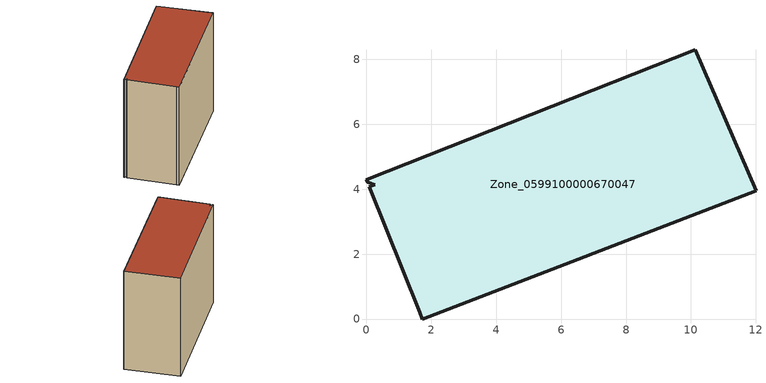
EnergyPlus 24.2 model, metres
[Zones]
Zone_0599100000670047
 floor ground (C_G): 1.64,0.2 0.09,4.07 0.26,4.14 0.03,4.21 0,4.29 10.13,8.29 12.01,3.95 1.72,0 z0
 wall outside (C_F): 1.72,0 12.01,3.95 10.13,8.29 0,4.29 0.03,4.21 0.26,4.14 0.09,4.07 1.64,0.2 1.72,0 z0:9.64
 roof outside (C_R): 0.09,4.07 1.64,0.2 1.72,0 12.01,3.95 10.13,8.29 0,4.29 0.03,4.21 0.26,4.14 z9.64
[BUILDING]
Pand.0599100000670047: North Axis=0; Terrain=City; Loads Convergence Tolerance Value=0.04; Temperature Convergence Tolerance Value=0.4; Solar Distribution=FullExterior; Maximum Number of Warmup Days=25; Minimum Number of Warmup Days=1
[Site:Location]
Rotterdam.The.Hague.AP_ZH_NLD Design_Conditions: Latitude=51.96; Longitude=4.45; Time Zone=1; Elevation=-4.5
[SITE:GROUNDTEMPERATURE:BUILDINGSURFACE]
18, 18, 18, 18, 18, 18, 18, 18, 18, 18, 18, 18
[MATERIAL] Thermal Absorptance=0.9; Solar Absorptance=0.7; Visible Absorptance=0.7
Name | Roughness | Thickness | Conductivity | Density | Specific Heat
G.TI.1946 | MediumSmooth | 0.15 | 1 | 540 | 1210
F.TI.1946 | Rough | 0.3 | 0.857143 | 1920 | 840
R.TI.1946 | MediumRough | 0.2 | 0.1 | 1500 | 1000
[CONSTRUCTION]
C_G: G.TI.1946
C_F: F.TI.1946
C_R: R.TI.1946
[ZONE]
Zone_0599100000670047: Type=1; Multiplier=1; Ceiling Height=Autocalculate; Volume=Autocalculate; Floor Area=autocalculate; Part of Total Floor Area=Yes
[ZONEINFILTRATION:DESIGNFLOWRATE]
Infil_Zone_0599100000670047: Zone or ZoneList or Space or SpaceList=Zone_0599100000670047; Schedule=AlwaysOn; Design Flow Rate Calculation Method=Flow/Area; Flow Rate per Floor Area=0.003; Constant Term Coefficient=1; Temperature Term Coefficient=0; Velocity Term Coefficient=0; Velocity Squared Term Coefficient=0
[HVACTEMPLATE:ZONE:IDEALLOADSAIRSYSTEM]
Zone_0599100000670047: Maximum Heating Supply Air Temperature=50; Minimum Cooling Supply Air Temperature=13; Maximum Heating Supply Air Humidity Ratio=0.0156; Minimum Cooling Supply Air Humidity Ratio=0.0077; Heating Limit=NoLimit; Cooling Limit=NoLimit; Dehumidification Control Type=ConstantSensibleHeatRatio; Cooling Sensible Heat Ratio=0.7; Dehumidification Setpoint=60; Humidification Control Type=None; Humidification Setpoint=30; Outdoor Air Method=None; Outdoor Air Flow Rate per Person=0.00944; Outdoor Air Flow Rate per Zone Floor Area=0; Outdoor Air Flow Rate per Zone=0; Demand Controlled Ventilation Type=None; Outdoor Air Economizer Type=NoEconomizer; Heat Recovery Type=None; Sensible Heat Recovery Effectiveness=0.7; Latent Heat Recovery Effectiveness=0.65
[ZONECONTROL:THERMOSTAT]
ThermostatControl_Zone_0599100000670047: Zone or ZoneList=Zone_0599100000670047; Control Type Schedule=DualSetpointControlType; Control 1=Thermostat_Zone_0599100000670047; Temperature Difference Between Cutout And Setpoint=0
[THERMOSTATSETPOINT:DUALSETPOINT]
Thermostat_Zone_0599100000670047: Heating Setpoint Temperature Schedule=HeatingSetpoint_Zone_0599100000670047; Cooling Setpoint Temperature Schedule=CoolingSetpoint_Zone_0599100000670047
[SCHEDULE:COMPACT]
HeatingSetpoint_Zone_0599100000670047: Through: 12/31, For: AllDays, Until: 24:00, 21
CoolingSetpoint_Zone_0599100000670047: Through: 12/31, For: AllDays, Until: 24:00, 24
DualSetpointControlType: Through: 12/31, For: AllDays, Until: 24:00, 4
AlwaysOn: Through: 12/31, For: AllDays, Until: 24:00, 1
